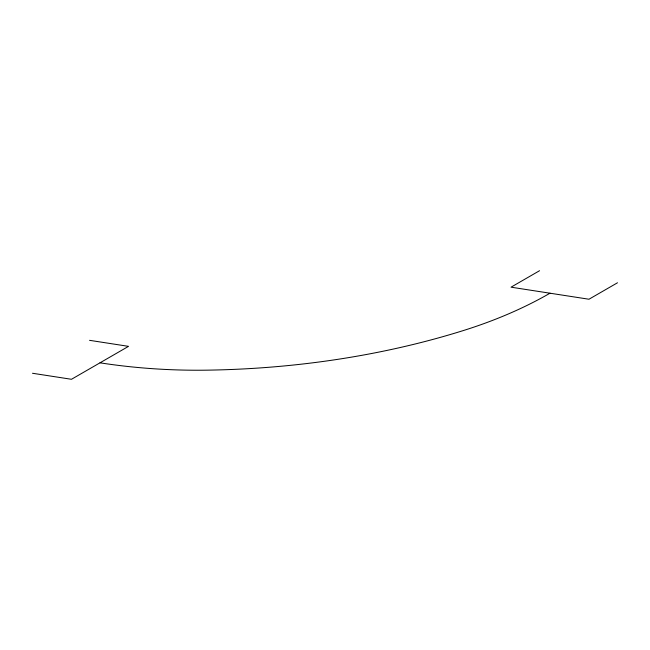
<?xml version="1.0" encoding="UTF-8"?>
<svg xmlns="http://www.w3.org/2000/svg" width="650" height="650" viewBox="0 0 650 650"><rect width="100%" height="100%" fill="white"/><g stroke="black" fill="none" stroke-linecap="round" stroke-linejoin="round"><path stroke-width="0.97" d="M539.557 270.709L511.03 287.178L588.973 299.236L617.5 282.766M89.554 340.324L128.529 346.352L71.468 379.291L32.5 373.262M100.002 362.822A376.439 217.336 0 0 0 207.618 370.151A568.701 328.331 0 0 0 463.149 330.614A376.439 217.336 0 0 0 549.997 293.207"/></g></svg>
